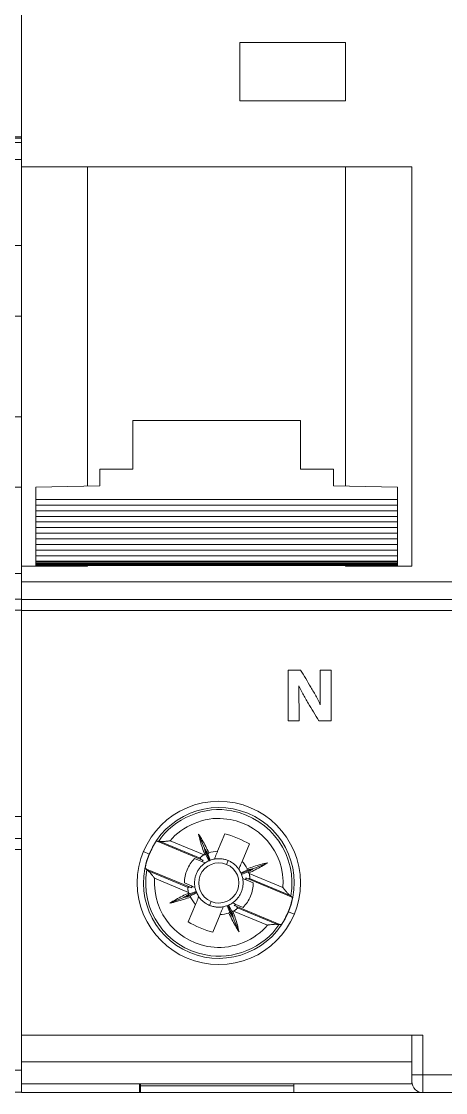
# Model space of a CAD drawing. Header units: millimetres. Extents: x 4134 to 7422, y 1400 to 3585.
# Drawn here: x 4458.17 to 4477.4, y 2776.75 to 2825.3 of the extents above; entities that cross this region are included whole.
import ezdxf

# ---------------------------------------------------------------- set-up
doc = ezdxf.new("R2010")
doc.units = ezdxf.units.MM
doc.layers.add('000-PI-Oprema', color=30, linetype='Continuous', lineweight=5)

# ---------------------------------------------------------------- blocks, each defined once
blk = doc.blocks.new('5TE8112')
at = {"layer": '000-PI-Oprema', "color": 0, "linetype": 'ByBlock', "lineweight": 0}
for p, q in [((1307.053, 139.821), (1307.053, 116.671)), ((1307.053, 116.671), (1302.653, 116.671)), ((1302.653, 116.621), (1307.053, 116.621)), ((1307.053, 116.671), (1307.053, 116.621)), ((1307.053, 116.621), (1307.053, 116.421)), ((1302.653, 116.421), (1307.053, 116.421)), ((1307.053, 116.421), (1307.053, 115.654)), ((1289.453, 115.654), (1307.053, 115.654)), ((1307.053, 115.654), (1307.053, 115.192)), ((1307.053, 115.194), (1307.053, 111.749)), ((1305.553, 111.749), (1307.053, 111.749)), ((1307.053, 111.749), (1307.053, 108.549)), ((1307.053, 108.549), (1305.553, 108.549)), ((1307.053, 108.549), (1307.053, 103.992)), ((1305.553, 103.992), (1307.053, 103.992)), ((1307.053, 103.992), (1307.053, 100.792)), ((1307.053, 100.792), (1305.553, 100.792)), ((1307.053, 100.792), (1307.053, 97.348)), ((1307.053, 97.349), (1307.053, 96.888)), ((1306.453, 96.888), (1307.053, 96.888)), ((1307.053, 96.888), (1307.053, 96.721)), ((1307.053, 95.721), (1307.053, 96.721)), ((1289.453, 95.721), (1307.053, 95.721)), ((1307.053, 95.721), (1307.053, 95.221)), ((1289.453, 95.221), (1307.053, 95.221)), ((1307.053, 95.221), (1307.053, 85.871)), ((1307.053, 85.871), (1289.453, 85.871)), ((1307.053, 84.871), (1307.053, 85.871)), ((1289.453, 84.871), (1307.053, 84.871)), ((1307.053, 84.871), (1307.053, 84.371)), ((1304.865, 84.371), (1307.053, 84.371)), ((1307.053, 84.371), (1307.053, 74.371)), ((1307.053, 74.371), (1289.453, 74.371)), ((1307.053, 73.371), (1307.053, 74.371)), ((1289.453, 73.371), (1307.053, 73.371))]:
    blk.add_line(p, q, dxfattribs=at)

msp = doc.modelspace()

# ---------------------------------------------------------------- linework, layer by layer
at = {"layer": '000-PI-Oprema', "color": 0, "linetype": 'ByBlock', "lineweight": 0, "ltscale": 0.25}
for points in [[(4458.165, 2818.706), (4458.165, 2843.413)], [(4472.867, 2824.344), (4468.067, 2824.344)], [(4468.067, 2824.344), (4468.067, 2821.706)], [(4472.867, 2821.706), (4472.867, 2824.344)], [(4468.067, 2821.706), (4472.867, 2821.706)], [(4458.165, 2800.61), (4458.165, 2818.706)], [(4461.165, 2818.706), (4458.165, 2818.706)], [(4475.868, 2818.707), (4461.165, 2818.707)], [(4461.165, 2804.246), (4461.165, 2818.706)], [(4472.867, 2818.706), (4472.867, 2804.246)], [(4475.868, 2818.706), (4475.868, 2800.61)], [(4463.216, 2807.207), (4463.216, 2805.006)], [(4470.817, 2807.207), (4463.216, 2807.207)], [(4470.817, 2805.006), (4470.817, 2807.207)], [(4461.716, 2805.006), (4463.216, 2805.006)], [(4461.716, 2804.258), (4461.716, 2805.006)], [(4470.817, 2805.006), (4472.317, 2805.006)], [(4472.317, 2804.258), (4472.317, 2805.006)], [(4461.716, 2804.258), (4458.815, 2804.19)], [(4458.815, 2803.632), (4458.815, 2804.19)], [(4475.217, 2804.19), (4472.317, 2804.258)], [(4475.217, 2803.632), (4475.217, 2804.19)], [(4475.217, 2803.632), (4458.815, 2803.632)], [(4458.815, 2803.378), (4458.815, 2803.632)], [(4458.815, 2803.378), (4475.217, 2803.378)], [(4458.815, 2803.378), (4458.815, 2803.124)], [(4475.217, 2803.378), (4475.217, 2803.632)], [(4475.217, 2803.378), (4475.217, 2803.124)], [(4458.815, 2803.124), (4475.217, 2803.124)], [(4458.815, 2802.87), (4458.815, 2803.124)], [(4458.815, 2802.87), (4475.217, 2802.87)], [(4458.815, 2802.87), (4458.815, 2802.615)], [(4475.217, 2802.87), (4475.217, 2803.124)], [(4475.217, 2802.87), (4475.217, 2802.615)], [(4458.815, 2802.615), (4475.217, 2802.615)], [(4458.815, 2802.36), (4458.815, 2802.615)], [(4458.815, 2802.36), (4475.217, 2802.36)], [(4458.815, 2802.36), (4458.815, 2802.106)], [(4475.217, 2802.36), (4475.217, 2802.615)], [(4475.217, 2802.36), (4475.217, 2802.106)], [(4458.815, 2802.106), (4475.217, 2802.106)], [(4458.815, 2801.852), (4458.815, 2802.106)], [(4458.815, 2801.852), (4475.217, 2801.852)], [(4458.815, 2801.852), (4458.815, 2801.597)], [(4475.217, 2801.852), (4475.217, 2802.106)], [(4475.217, 2801.852), (4475.217, 2801.597)], [(4458.815, 2801.597), (4475.217, 2801.597)], [(4458.815, 2801.343), (4458.815, 2801.597)], [(4458.815, 2801.343), (4475.217, 2801.343)], [(4458.815, 2801.343), (4458.815, 2801.088)], [(4475.217, 2801.343), (4475.217, 2801.597)], [(4475.217, 2801.343), (4475.217, 2801.088)], [(4458.815, 2801.088), (4475.217, 2801.088)], [(4458.815, 2800.834), (4458.815, 2801.088)], [(4475.217, 2800.834), (4458.815, 2800.834)], [(4458.815, 2800.805), (4458.815, 2800.834)], [(4458.815, 2800.805), (4475.217, 2800.805)], [(4458.815, 2800.805), (4458.815, 2800.747)], [(4475.217, 2800.834), (4475.217, 2801.088)], [(4475.217, 2800.805), (4475.217, 2800.834)], [(4475.217, 2800.805), (4475.217, 2800.747)], [(4458.165, 2799.907), (4458.165, 2800.61)], [(4458.165, 2800.61), (4461.165, 2800.61)], [(4458.815, 2800.747), (4475.217, 2800.747)], [(4458.815, 2800.747), (4458.815, 2800.727)], [(4458.815, 2800.727), (4475.217, 2800.727)], [(4458.815, 2800.727), (4458.815, 2800.708)], [(4458.815, 2800.708), (4475.217, 2800.708)], [(4458.815, 2800.708), (4458.815, 2800.689)], [(4458.815, 2800.689), (4475.217, 2800.689)], [(4458.815, 2800.689), (4458.815, 2800.67)], [(4458.815, 2800.67), (4475.217, 2800.67)], [(4458.815, 2800.67), (4458.815, 2800.65)], [(4458.815, 2800.65), (4475.217, 2800.65)], [(4461.165, 2800.61), (4461.165, 2800.651)], [(4472.867, 2800.651), (4472.867, 2800.61)], [(4472.867, 2800.61), (4475.868, 2800.61)], [(4475.217, 2800.747), (4475.217, 2800.727)], [(4475.217, 2800.727), (4475.217, 2800.708)], [(4475.217, 2800.708), (4475.217, 2800.689)], [(4475.217, 2800.689), (4475.217, 2800.67)], [(4475.217, 2800.67), (4475.217, 2800.65)], [(4458.165, 2799.907), (4493.57, 2799.907)], [(4458.165, 2799.107), (4458.165, 2799.907)], [(4458.165, 2798.607), (4458.165, 2799.107)], [(4493.57, 2799.107), (4458.165, 2799.107)], [(4493.57, 2798.607), (4458.165, 2798.607)], [(4458.165, 2779.354), (4458.165, 2798.607)], [(4470.255, 2795.906), (4470.827, 2795.906)], [(4470.255, 2793.606), (4470.255, 2795.906)], [(4471.719, 2794.33), (4471.712, 2795.906)], [(4471.712, 2795.906), (4472.209, 2795.906)], [(4472.209, 2795.906), (4472.209, 2793.606)], [(4470.745, 2795.187), (4470.754, 2793.606)], [(4470.754, 2793.606), (4470.255, 2793.606)], [(4470.255, 2793.606), (4470.754, 2793.606)], [(4472.209, 2793.606), (4471.648, 2793.606)], [(4471.648, 2793.606), (4472.209, 2793.606)], [(4464.348, 2788.134), (4466.307, 2787.322)], [(4466.271, 2787.385), (4464.462, 2788.136)], [(4464.911, 2788.165), (4466.448, 2787.528)], [(4466.199, 2788.473), (4466.463, 2787.836)], [(4467.391, 2788.484), (4467.062, 2787.691)], [(4463.959, 2787.564), (4463.698, 2787.673)], [(4466.463, 2787.836), (4466.696, 2787.272)], [(4468.5, 2788.024), (4468.171, 2787.232)], [(4463.959, 2787.564), (4463.97, 2787.56)], [(4466.343, 2787.225), (4466.016, 2787.36)], [(4466.662, 2787.257), (4466.532, 2787.544)], [(4466.62, 2787.58), (4466.73, 2787.285)], [(4467.538, 2787.272), (4467.466, 2787.097)], [(4468.697, 2786.909), (4469.334, 2787.173)], [(4463.831, 2786.886), (4465.789, 2786.075)], [(4465.719, 2786.055), (4463.91, 2786.805)], [(4468.118, 2786.71), (4468.405, 2786.84)], [(4468.133, 2786.676), (4468.697, 2786.909)], [(4468.441, 2786.751), (4468.147, 2786.641)], [(4468.489, 2786.681), (4470.026, 2786.044)], [(4464.206, 2786.466), (4465.744, 2785.829)], [(4465.557, 2786.253), (4465.884, 2786.117)], [(4468.676, 2786.258), (4468.349, 2786.393)], [(4468.443, 2786.436), (4470.402, 2785.623)], [(4470.323, 2785.705), (4468.514, 2786.455)], [(4465.536, 2785.601), (4466.1, 2785.834)], [(4465.792, 2785.758), (4466.086, 2785.869)], [(4466.115, 2785.801), (4465.828, 2785.67)], [(4464.899, 2785.338), (4465.536, 2785.601)], [(4466.062, 2785.278), (4465.733, 2784.486)], [(4466.695, 2785.239), (4466.767, 2785.413)], [(4467.613, 2784.93), (4467.502, 2785.225)], [(4467.537, 2785.238), (4467.77, 2784.674)], [(4467.571, 2785.253), (4467.701, 2784.967)], [(4467.89, 2785.284), (4468.216, 2785.149)], [(4467.17, 2784.819), (4466.842, 2784.026)], [(4467.785, 2784.983), (4469.322, 2784.345)], [(4467.926, 2785.189), (4469.884, 2784.376)], [(4469.771, 2784.374), (4467.962, 2785.125)], [(4470.274, 2784.945), (4470.263, 2784.95)], [(4470.274, 2784.945), (4470.535, 2784.837)], [(4467.77, 2784.674), (4468.034, 2784.037)], [(4458.165, 2779.354), (4476.368, 2779.354)], [(4475.868, 2779.354), (4458.165, 2779.354)], [(4458.165, 2779.354), (4458.165, 2778.154)], [(4475.868, 2779.354), (4475.868, 2778.154)], [(4476.368, 2779.354), (4476.368, 2777.554)], [(4458.165, 2778.154), (4475.868, 2778.154)], [(4458.165, 2777.154), (4458.165, 2778.154)], [(4475.868, 2778.154), (4475.868, 2777.154)], [(4475.868, 2777.554), (4476.368, 2777.554)], [(4476.368, 2777.554), (4493.57, 2777.554)], [(4476.368, 2777.554), (4476.368, 2776.754)], [(4475.868, 2777.154), (4458.165, 2777.154)], [(4458.165, 2776.754), (4458.165, 2777.154)], [(4463.516, 2777.154), (4463.516, 2776.754)], [(4463.516, 2777.054), (4463.566, 2777.054)], [(4463.566, 2777.154), (4463.566, 2777.054)], [(4463.566, 2776.754), (4463.566, 2777.054)], [(4463.566, 2777.054), (4470.517, 2777.054)], [(4470.517, 2776.754), (4470.517, 2777.154)], [(4463.516, 2776.754), (4458.165, 2776.754)], [(4463.566, 2776.754), (4463.516, 2776.754)], [(4470.517, 2776.754), (4463.566, 2776.754)], [(4476.368, 2776.754), (4470.517, 2776.754)], [(4493.57, 2776.754), (4476.368, 2776.754)]]:
    msp.add_lwpolyline(points, dxfattribs=at)
for points, knots in [([(4470.827, 2795.906), (4470.981, 2795.647), (4471.135, 2795.387), (4471.289, 2795.126), (4471.375, 2794.98), (4471.461, 2794.834), (4471.541, 2794.684), (4471.603, 2794.568), (4471.661, 2794.448), (4471.719, 2794.33)], [0, 0, 0, 0, 1, 1, 1, 2, 2, 2, 3, 3, 3, 3]), ([(4471.648, 2793.606), (4471.49, 2793.87), (4471.332, 2794.136), (4471.174, 2794.401), (4471.09, 2794.543), (4471.007, 2794.685), (4470.928, 2794.83), (4470.865, 2794.948), (4470.805, 2795.068), (4470.745, 2795.187)], [0, 0, 0, 0, 1, 1, 1, 2, 2, 2, 3, 3, 3, 3]), ([(4470.745, 2795.187), (4470.805, 2795.068), (4470.865, 2794.948), (4470.928, 2794.83), (4471.007, 2794.685), (4471.09, 2794.543), (4471.174, 2794.401), (4471.332, 2794.136), (4471.49, 2793.87), (4471.648, 2793.606)], [0, 0, 0, 0, 1, 1, 1, 2, 2, 2, 3, 3, 3, 3]), ([(4470.274, 2784.945), (4470.997, 2786.689), (4470.17, 2788.69), (4468.426, 2789.413), (4466.682, 2790.136), (4464.682, 2789.308), (4463.959, 2787.564)], [0, 0, 0, 0, 1, 1, 1, 2, 2, 2, 2]), ([(4470.817, 2786.255), (4470.817, 2788.299), (4469.16, 2789.955), (4467.117, 2789.955), (4465.073, 2789.955), (4463.416, 2788.299), (4463.416, 2786.255), (4463.416, 2784.212), (4465.073, 2782.555), (4467.117, 2782.555), (4469.16, 2782.555), (4470.817, 2784.212), (4470.817, 2786.255), (4470.817, 2786.255), (4470.817, 2786.255), (4470.817, 2786.255)], [0, 0, 0, 0, 1, 1, 1, 2, 2, 2, 3, 3, 3, 4, 4, 4, 5, 5, 5, 5]), ([(4464.393, 2788.147), (4465.044, 2789.176), (4466.519, 2789.787), (4467.707, 2789.518), (4469.509, 2789.192), (4470.706, 2787.467), (4470.38, 2785.665)], [0, 0, 0, 0, 1, 1, 1, 2, 2, 2, 2]), ([(4464.911, 2788.165), (4465.419, 2788.822), (4466.504, 2789.271), (4467.327, 2789.165), (4468.935, 2789.049), (4470.143, 2787.651), (4470.026, 2786.044)], [0, 0, 0, 0, 1, 1, 1, 2, 2, 2, 2]), ([(4464.348, 2788.134), (4464.342, 2788.136), (4464.336, 2788.139), (4464.329, 2788.142), (4464.323, 2788.145), (4464.316, 2788.147), (4464.31, 2788.149), (4464.303, 2788.152), (4464.297, 2788.155), (4464.29, 2788.158)], [0, 0, 0, 0, 1, 1, 1, 2, 2, 2, 3, 3, 3, 3]), ([(4464.393, 2788.147), (4464.385, 2788.145), (4464.378, 2788.143), (4464.371, 2788.14), (4464.363, 2788.138), (4464.356, 2788.136), (4464.348, 2788.134)], [0, 0, 0, 0, 1, 1, 1, 2, 2, 2, 2]), ([(4464.393, 2788.147), (4464.397, 2788.148), (4464.405, 2788.148), (4464.417, 2788.146), (4464.422, 2788.145), (4464.429, 2788.144), (4464.437, 2788.142), (4464.444, 2788.14), (4464.453, 2788.138), (4464.462, 2788.136)], [0, 0, 0, 0, 1, 1, 1, 2, 2, 2, 3, 3, 3, 3]), ([(4464.462, 2788.136), (4464.472, 2788.133), (4464.484, 2788.131), (4464.499, 2788.13), (4464.513, 2788.129), (4464.528, 2788.129), (4464.545, 2788.129), (4464.562, 2788.13), (4464.579, 2788.131), (4464.598, 2788.132), (4464.617, 2788.134), (4464.636, 2788.135), (4464.656, 2788.137), (4464.676, 2788.139), (4464.697, 2788.141), (4464.718, 2788.143), (4464.739, 2788.146), (4464.761, 2788.148), (4464.782, 2788.151), (4464.804, 2788.153), (4464.826, 2788.156), (4464.847, 2788.158), (4464.868, 2788.16), (4464.89, 2788.163), (4464.911, 2788.165)], [0, 0, 0, 0, 1, 1, 1, 2, 2, 2, 3, 3, 3, 4, 4, 4, 5, 5, 5, 6, 6, 6, 7, 7, 7, 8, 8, 8, 8]), ([(4466.476, 2787.542), (4466.438, 2787.642), (4466.403, 2787.744), (4466.37, 2787.846), (4466.337, 2787.949), (4466.306, 2788.053), (4466.277, 2788.157), (4466.249, 2788.262), (4466.223, 2788.367), (4466.199, 2788.473)], [0, 0, 0, 0, 1, 1, 1, 2, 2, 2, 3, 3, 3, 3]), ([(4466.199, 2788.473), (4466.257, 2788.381), (4466.313, 2788.288), (4466.367, 2788.194), (4466.42, 2788.1), (4466.472, 2788.005), (4466.521, 2787.909), (4466.569, 2787.813), (4466.616, 2787.716), (4466.66, 2787.618)], [0, 0, 0, 0, 1, 1, 1, 2, 2, 2, 3, 3, 3, 3]), ([(4466.463, 2787.836), (4466.472, 2787.786), (4466.483, 2787.737), (4466.495, 2787.689), (4466.506, 2787.64), (4466.518, 2787.592), (4466.532, 2787.544)], [0, 0, 0, 0, 1, 1, 1, 2, 2, 2, 2]), ([(4466.463, 2787.836), (4466.49, 2787.794), (4466.517, 2787.752), (4466.543, 2787.709), (4466.569, 2787.666), (4466.595, 2787.624), (4466.62, 2787.58)], [0, 0, 0, 0, 1, 1, 1, 2, 2, 2, 2]), ([(4467.062, 2787.691), (4467.046, 2787.651), (4467.029, 2787.611), (4467.012, 2787.571), (4466.996, 2787.531), (4466.98, 2787.492), (4466.964, 2787.453), (4466.947, 2787.414), (4466.931, 2787.375), (4466.915, 2787.336)], [0, 0, 0, 0, 1, 1, 1, 2, 2, 2, 3, 3, 3, 3]), ([(4463.959, 2787.564), (4463.235, 2785.821), (4464.063, 2783.82), (4465.807, 2783.098), (4467.551, 2782.374), (4469.551, 2783.202), (4470.274, 2784.945)], [0, 0, 0, 0, 1, 1, 1, 2, 2, 2, 2]), ([(4466.016, 2787.36), (4465.874, 2787.219), (4465.756, 2787.043), (4465.677, 2786.852), (4465.598, 2786.661), (4465.557, 2786.454), (4465.557, 2786.253)], [0, 0, 0, 0, 1, 1, 1, 2, 2, 2, 2]), ([(4466.494, 2787.163), (4466.451, 2787.132), (4466.41, 2787.099), (4466.371, 2787.063), (4466.332, 2787.028), (4466.296, 2786.99), (4466.263, 2786.948), (4466.255, 2786.938), (4466.246, 2786.928), (4466.238, 2786.917), (4466.23, 2786.906), (4466.222, 2786.895), (4466.215, 2786.885), (4466.199, 2786.863), (4466.185, 2786.841), (4466.172, 2786.818), (4466.144, 2786.773), (4466.121, 2786.726), (4466.101, 2786.678), (4466.091, 2786.653), (4466.081, 2786.628), (4466.073, 2786.603), (4466.064, 2786.578), (4466.057, 2786.552), (4466.051, 2786.527), (4466.037, 2786.475), (4466.029, 2786.423), (4466.023, 2786.371), (4466.018, 2786.319), (4466.015, 2786.266), (4466.018, 2786.213), (4466.019, 2786.16), (4466.025, 2786.106), (4466.035, 2786.054)], [0, 0, 0, 0, 1, 1, 1, 2, 2, 2, 3, 3, 3, 4, 4, 4, 5, 5, 5, 6, 6, 6, 7, 7, 7, 8, 8, 8, 9, 9, 9, 10, 10, 10, 11, 11, 11, 11]), ([(4466.767, 2785.413), (4466.302, 2785.606), (4466.081, 2786.139), (4466.274, 2786.605), (4466.467, 2787.07), (4467, 2787.29), (4467.466, 2787.097)], [0, 0, 0, 0, 1, 1, 1, 2, 2, 2, 2]), ([(4466.448, 2787.528), (4466.424, 2787.515), (4466.401, 2787.502), (4466.379, 2787.487), (4466.368, 2787.48), (4466.358, 2787.473), (4466.348, 2787.466), (4466.338, 2787.458), (4466.328, 2787.451), (4466.32, 2787.444), (4466.316, 2787.44), (4466.312, 2787.437), (4466.308, 2787.434), (4466.304, 2787.43), (4466.3, 2787.427), (4466.297, 2787.424), (4466.294, 2787.42), (4466.291, 2787.418), (4466.288, 2787.415), (4466.286, 2787.412), (4466.283, 2787.409), (4466.281, 2787.407), (4466.277, 2787.401), (4466.273, 2787.397), (4466.272, 2787.394), (4466.27, 2787.39), (4466.27, 2787.387), (4466.271, 2787.385)], [0, 0, 0, 0, 1, 1, 1, 2, 2, 2, 3, 3, 3, 4, 4, 4, 5, 5, 5, 6, 6, 6, 7, 7, 7, 8, 8, 8, 9, 9, 9, 9]), ([(4466.271, 2787.385), (4466.277, 2787.375), (4466.283, 2787.364), (4466.289, 2787.354), (4466.295, 2787.343), (4466.301, 2787.332), (4466.307, 2787.322)], [0, 0, 0, 0, 1, 1, 1, 2, 2, 2, 2]), ([(4466.414, 2787.277), (4466.396, 2787.285), (4466.378, 2787.292), (4466.36, 2787.299), (4466.343, 2787.307), (4466.325, 2787.314), (4466.307, 2787.322)], [0, 0, 0, 0, 1, 1, 1, 2, 2, 2, 2]), ([(4466.494, 2787.163), (4466.47, 2787.173), (4466.444, 2787.183), (4466.419, 2787.194), (4466.394, 2787.204), (4466.369, 2787.215), (4466.343, 2787.225)], [0, 0, 0, 0, 1, 1, 1, 2, 2, 2, 2]), ([(4466.532, 2787.544), (4466.527, 2787.542), (4466.523, 2787.542), (4466.519, 2787.541), (4466.515, 2787.54), (4466.512, 2787.54), (4466.508, 2787.54), (4466.505, 2787.539), (4466.502, 2787.539), (4466.499, 2787.539), (4466.496, 2787.539), (4466.494, 2787.539), (4466.491, 2787.539), (4466.488, 2787.54), (4466.486, 2787.54), (4466.483, 2787.54), (4466.481, 2787.541), (4466.478, 2787.541), (4466.476, 2787.542)], [0, 0, 0, 0, 1, 1, 1, 2, 2, 2, 3, 3, 3, 4, 4, 4, 5, 5, 5, 6, 6, 6, 6]), ([(4466.66, 2787.618), (4466.659, 2787.616), (4466.658, 2787.614), (4466.656, 2787.612), (4466.655, 2787.61), (4466.653, 2787.608), (4466.652, 2787.606), (4466.65, 2787.604), (4466.648, 2787.602), (4466.646, 2787.6), (4466.644, 2787.597), (4466.642, 2787.595), (4466.639, 2787.593), (4466.637, 2787.591), (4466.634, 2787.589), (4466.631, 2787.587), (4466.627, 2787.585), (4466.624, 2787.582), (4466.62, 2787.58)], [0, 0, 0, 0, 1, 1, 1, 2, 2, 2, 3, 3, 3, 4, 4, 4, 5, 5, 5, 6, 6, 6, 6]), ([(4467.538, 2787.272), (4467.489, 2787.292), (4467.438, 2787.308), (4467.387, 2787.321), (4467.336, 2787.334), (4467.285, 2787.343), (4467.232, 2787.349), (4467.206, 2787.352), (4467.179, 2787.354), (4467.153, 2787.354), (4467.126, 2787.355), (4467.1, 2787.355), (4467.073, 2787.354), (4467.02, 2787.352), (4466.968, 2787.347), (4466.915, 2787.336)], [0, 0, 0, 0, 1, 1, 1, 2, 2, 2, 3, 3, 3, 4, 4, 4, 5, 5, 5, 5]), ([(4468.024, 2786.877), (4467.994, 2786.921), (4467.961, 2786.962), (4467.925, 2787.001), (4467.89, 2787.039), (4467.851, 2787.075), (4467.81, 2787.108), (4467.789, 2787.126), (4467.768, 2787.141), (4467.746, 2787.157), (4467.725, 2787.172), (4467.702, 2787.186), (4467.679, 2787.2), (4467.634, 2787.227), (4467.587, 2787.251), (4467.538, 2787.272)], [0, 0, 0, 0, 1, 1, 1, 2, 2, 2, 3, 3, 3, 4, 4, 4, 5, 5, 5, 5]), ([(4468.024, 2786.877), (4468.04, 2786.915), (4468.056, 2786.954), (4468.072, 2786.993), (4468.088, 2787.032), (4468.105, 2787.071), (4468.121, 2787.111), (4468.138, 2787.151), (4468.154, 2787.191), (4468.171, 2787.232)], [0, 0, 0, 0, 1, 1, 1, 2, 2, 2, 3, 3, 3, 3]), ([(4468.403, 2786.895), (4468.504, 2786.933), (4468.605, 2786.968), (4468.708, 2787.002), (4468.81, 2787.035), (4468.914, 2787.066), (4469.018, 2787.095), (4469.123, 2787.123), (4469.228, 2787.149), (4469.334, 2787.173)], [0, 0, 0, 0, 1, 1, 1, 2, 2, 2, 3, 3, 3, 3]), ([(4469.334, 2787.173), (4469.242, 2787.114), (4469.149, 2787.059), (4469.055, 2787.005), (4468.961, 2786.951), (4468.866, 2786.9), (4468.77, 2786.851), (4468.674, 2786.802), (4468.577, 2786.756), (4468.48, 2786.711)], [0, 0, 0, 0, 1, 1, 1, 2, 2, 2, 3, 3, 3, 3]), ([(4469.84, 2784.363), (4469.189, 2783.334), (4467.714, 2782.723), (4466.526, 2782.992), (4464.724, 2783.318), (4463.527, 2785.043), (4463.853, 2786.846)], [0, 0, 0, 0, 1, 1, 1, 2, 2, 2, 2]), ([(4463.773, 2786.911), (4463.78, 2786.908), (4463.786, 2786.905), (4463.793, 2786.902), (4463.799, 2786.9), (4463.805, 2786.897), (4463.812, 2786.895), (4463.818, 2786.892), (4463.825, 2786.889), (4463.831, 2786.886)], [0, 0, 0, 0, 1, 1, 1, 2, 2, 2, 3, 3, 3, 3]), ([(4463.831, 2786.886), (4463.835, 2786.88), (4463.838, 2786.873), (4463.842, 2786.866), (4463.846, 2786.86), (4463.85, 2786.853), (4463.853, 2786.846)], [0, 0, 0, 0, 1, 1, 1, 2, 2, 2, 2]), ([(4463.91, 2786.805), (4463.893, 2786.814), (4463.881, 2786.822), (4463.871, 2786.829), (4463.866, 2786.833), (4463.862, 2786.835), (4463.86, 2786.838), (4463.856, 2786.841), (4463.854, 2786.844), (4463.853, 2786.846)], [0, 0, 0, 0, 1, 1, 1, 2, 2, 2, 3, 3, 3, 3]), ([(4464.206, 2786.466), (4464.203, 2786.47), (4464.2, 2786.474), (4464.196, 2786.479), (4464.193, 2786.483), (4464.19, 2786.487), (4464.187, 2786.491), (4464.18, 2786.499), (4464.174, 2786.507), (4464.167, 2786.516), (4464.154, 2786.532), (4464.141, 2786.548), (4464.128, 2786.564), (4464.103, 2786.596), (4464.078, 2786.628), (4464.052, 2786.659), (4464.046, 2786.667), (4464.039, 2786.675), (4464.033, 2786.682), (4464.027, 2786.689), (4464.021, 2786.697), (4464.015, 2786.705), (4464.002, 2786.718), (4463.99, 2786.732), (4463.978, 2786.745), (4463.966, 2786.758), (4463.954, 2786.77), (4463.943, 2786.78), (4463.937, 2786.785), (4463.932, 2786.79), (4463.926, 2786.794), (4463.92, 2786.798), (4463.915, 2786.802), (4463.91, 2786.805)], [0, 0, 0, 0, 1, 1, 1, 2, 2, 2, 3, 3, 3, 4, 4, 4, 5, 5, 5, 6, 6, 6, 7, 7, 7, 8, 8, 8, 9, 9, 9, 10, 10, 10, 11, 11, 11, 11]), ([(4467.466, 2787.097), (4467.931, 2786.904), (4468.152, 2786.371), (4467.959, 2785.906), (4467.766, 2785.44), (4467.232, 2785.22), (4466.767, 2785.413)], [0, 0, 0, 0, 1, 1, 1, 2, 2, 2, 2]), ([(4468.405, 2786.84), (4468.404, 2786.844), (4468.403, 2786.849), (4468.402, 2786.853), (4468.402, 2786.856), (4468.401, 2786.86), (4468.401, 2786.863), (4468.4, 2786.866), (4468.4, 2786.869), (4468.4, 2786.872), (4468.4, 2786.875), (4468.4, 2786.878), (4468.401, 2786.88), (4468.401, 2786.883), (4468.401, 2786.886), (4468.402, 2786.888), (4468.402, 2786.891), (4468.403, 2786.893), (4468.403, 2786.895)], [0, 0, 0, 0, 1, 1, 1, 2, 2, 2, 3, 3, 3, 4, 4, 4, 5, 5, 5, 6, 6, 6, 6]), ([(4468.697, 2786.909), (4468.648, 2786.899), (4468.599, 2786.888), (4468.55, 2786.877), (4468.501, 2786.865), (4468.453, 2786.853), (4468.405, 2786.84)], [0, 0, 0, 0, 1, 1, 1, 2, 2, 2, 2]), ([(4468.697, 2786.909), (4468.655, 2786.882), (4468.613, 2786.855), (4468.57, 2786.828), (4468.528, 2786.802), (4468.485, 2786.776), (4468.441, 2786.751)], [0, 0, 0, 0, 1, 1, 1, 2, 2, 2, 2]), ([(4468.48, 2786.711), (4468.477, 2786.712), (4468.475, 2786.713), (4468.473, 2786.715), (4468.471, 2786.716), (4468.469, 2786.718), (4468.467, 2786.72), (4468.465, 2786.722), (4468.463, 2786.723), (4468.461, 2786.725), (4468.459, 2786.727), (4468.457, 2786.73), (4468.455, 2786.732), (4468.453, 2786.735), (4468.45, 2786.738), (4468.448, 2786.741), (4468.446, 2786.744), (4468.444, 2786.747), (4468.441, 2786.751)], [0, 0, 0, 0, 1, 1, 1, 2, 2, 2, 3, 3, 3, 4, 4, 4, 5, 5, 5, 6, 6, 6, 6]), ([(4468.514, 2786.455), (4468.516, 2786.456), (4468.517, 2786.458), (4468.519, 2786.462), (4468.519, 2786.463), (4468.52, 2786.465), (4468.52, 2786.468), (4468.521, 2786.471), (4468.521, 2786.474), (4468.521, 2786.477), (4468.522, 2786.481), (4468.522, 2786.484), (4468.522, 2786.488), (4468.522, 2786.492), (4468.522, 2786.496), (4468.522, 2786.501), (4468.522, 2786.51), (4468.522, 2786.521), (4468.521, 2786.531), (4468.52, 2786.536), (4468.519, 2786.543), (4468.519, 2786.548), (4468.518, 2786.554), (4468.517, 2786.56), (4468.516, 2786.566), (4468.515, 2786.572), (4468.515, 2786.578), (4468.513, 2786.585), (4468.512, 2786.591), (4468.511, 2786.597), (4468.51, 2786.604), (4468.504, 2786.629), (4468.497, 2786.656), (4468.489, 2786.681)], [0, 0, 0, 0, 1, 1, 1, 2, 2, 2, 3, 3, 3, 4, 4, 4, 5, 5, 5, 6, 6, 6, 7, 7, 7, 8, 8, 8, 9, 9, 9, 10, 10, 10, 11, 11, 11, 11]), ([(4469.322, 2784.345), (4468.814, 2783.688), (4467.729, 2783.239), (4466.905, 2783.345), (4465.298, 2783.462), (4464.09, 2784.859), (4464.206, 2786.466)], [0, 0, 0, 0, 1, 1, 1, 2, 2, 2, 2]), ([(4467.738, 2785.348), (4467.782, 2785.377), (4467.823, 2785.411), (4467.862, 2785.446), (4467.901, 2785.482), (4467.936, 2785.521), (4467.97, 2785.561), (4467.978, 2785.572), (4467.987, 2785.583), (4467.995, 2785.593), (4468.003, 2785.603), (4468.011, 2785.614), (4468.018, 2785.626), (4468.033, 2785.647), (4468.048, 2785.67), (4468.061, 2785.692), (4468.088, 2785.737), (4468.112, 2785.784), (4468.132, 2785.833), (4468.142, 2785.857), (4468.151, 2785.882), (4468.16, 2785.907), (4468.168, 2785.932), (4468.176, 2785.958), (4468.182, 2785.984), (4468.195, 2786.035), (4468.204, 2786.086), (4468.21, 2786.139), (4468.215, 2786.191), (4468.218, 2786.244), (4468.215, 2786.297), (4468.213, 2786.351), (4468.208, 2786.403), (4468.198, 2786.456)], [0, 0, 0, 0, 1, 1, 1, 2, 2, 2, 3, 3, 3, 4, 4, 4, 5, 5, 5, 6, 6, 6, 7, 7, 7, 8, 8, 8, 9, 9, 9, 10, 10, 10, 11, 11, 11, 11]), ([(4468.349, 2786.393), (4468.324, 2786.404), (4468.299, 2786.414), (4468.273, 2786.425), (4468.248, 2786.435), (4468.223, 2786.445), (4468.198, 2786.456)], [0, 0, 0, 0, 1, 1, 1, 2, 2, 2, 2]), ([(4468.216, 2785.149), (4468.359, 2785.292), (4468.477, 2785.467), (4468.556, 2785.658), (4468.635, 2785.849), (4468.676, 2786.056), (4468.676, 2786.258)], [0, 0, 0, 0, 1, 1, 1, 2, 2, 2, 2]), ([(4468.443, 2786.436), (4468.426, 2786.443), (4468.408, 2786.45), (4468.39, 2786.458), (4468.372, 2786.465), (4468.354, 2786.472), (4468.337, 2786.48)], [0, 0, 0, 0, 1, 1, 1, 2, 2, 2, 2]), ([(4468.443, 2786.436), (4468.455, 2786.439), (4468.467, 2786.442), (4468.479, 2786.445), (4468.49, 2786.449), (4468.502, 2786.452), (4468.514, 2786.455)], [0, 0, 0, 0, 1, 1, 1, 2, 2, 2, 2]), ([(4464.899, 2785.338), (4464.991, 2785.395), (4465.083, 2785.451), (4465.178, 2785.505), (4465.271, 2785.559), (4465.366, 2785.61), (4465.463, 2785.659), (4465.559, 2785.708), (4465.655, 2785.755), (4465.753, 2785.799)], [0, 0, 0, 0, 1, 1, 1, 2, 2, 2, 3, 3, 3, 3]), ([(4465.536, 2785.601), (4465.578, 2785.629), (4465.62, 2785.656), (4465.662, 2785.682), (4465.705, 2785.708), (4465.748, 2785.734), (4465.792, 2785.758)], [0, 0, 0, 0, 1, 1, 1, 2, 2, 2, 2]), ([(4465.719, 2786.055), (4465.717, 2786.054), (4465.715, 2786.052), (4465.714, 2786.049), (4465.714, 2786.047), (4465.713, 2786.044), (4465.712, 2786.042), (4465.712, 2786.039), (4465.712, 2786.036), (4465.711, 2786.033), (4465.711, 2786.029), (4465.711, 2786.026), (4465.711, 2786.022), (4465.71, 2786.018), (4465.71, 2786.013), (4465.71, 2786.009), (4465.711, 2786), (4465.711, 2785.99), (4465.712, 2785.979), (4465.713, 2785.973), (4465.713, 2785.968), (4465.714, 2785.962), (4465.715, 2785.956), (4465.716, 2785.95), (4465.716, 2785.944), (4465.717, 2785.938), (4465.718, 2785.932), (4465.72, 2785.925), (4465.721, 2785.919), (4465.722, 2785.913), (4465.723, 2785.907), (4465.729, 2785.88), (4465.736, 2785.855), (4465.744, 2785.829)], [0, 0, 0, 0, 1, 1, 1, 2, 2, 2, 3, 3, 3, 4, 4, 4, 5, 5, 5, 6, 6, 6, 7, 7, 7, 8, 8, 8, 9, 9, 9, 10, 10, 10, 11, 11, 11, 11]), ([(4465.789, 2786.075), (4465.778, 2786.071), (4465.766, 2786.068), (4465.754, 2786.064), (4465.743, 2786.062), (4465.731, 2786.058), (4465.719, 2786.055)], [0, 0, 0, 0, 1, 1, 1, 2, 2, 2, 2]), ([(4465.753, 2785.799), (4465.755, 2785.798), (4465.757, 2785.796), (4465.759, 2785.795), (4465.762, 2785.794), (4465.764, 2785.792), (4465.766, 2785.79), (4465.768, 2785.789), (4465.77, 2785.787), (4465.772, 2785.785), (4465.774, 2785.783), (4465.776, 2785.781), (4465.778, 2785.778), (4465.78, 2785.775), (4465.783, 2785.772), (4465.785, 2785.77), (4465.787, 2785.766), (4465.789, 2785.763), (4465.792, 2785.758)], [0, 0, 0, 0, 1, 1, 1, 2, 2, 2, 3, 3, 3, 4, 4, 4, 5, 5, 5, 6, 6, 6, 6]), ([(4465.789, 2786.075), (4465.807, 2786.067), (4465.825, 2786.06), (4465.843, 2786.052), (4465.861, 2786.045), (4465.878, 2786.038), (4465.896, 2786.03)], [0, 0, 0, 0, 1, 1, 1, 2, 2, 2, 2]), ([(4465.884, 2786.117), (4465.909, 2786.106), (4465.934, 2786.095), (4465.96, 2786.085), (4465.984, 2786.075), (4466.01, 2786.064), (4466.035, 2786.054)], [0, 0, 0, 0, 1, 1, 1, 2, 2, 2, 2]), ([(4470.026, 2786.044), (4470.04, 2786.027), (4470.053, 2786.011), (4470.067, 2785.993), (4470.08, 2785.977), (4470.093, 2785.96), (4470.107, 2785.943), (4470.12, 2785.926), (4470.133, 2785.909), (4470.147, 2785.893), (4470.16, 2785.876), (4470.173, 2785.86), (4470.186, 2785.845), (4470.198, 2785.829), (4470.211, 2785.814), (4470.223, 2785.8), (4470.236, 2785.785), (4470.248, 2785.772), (4470.259, 2785.76), (4470.271, 2785.748), (4470.282, 2785.737), (4470.293, 2785.727), (4470.304, 2785.719), (4470.314, 2785.711), (4470.323, 2785.705)], [0, 0, 0, 0, 1, 1, 1, 2, 2, 2, 3, 3, 3, 4, 4, 4, 5, 5, 5, 6, 6, 6, 7, 7, 7, 8, 8, 8, 8]), ([(4470.323, 2785.705), (4470.339, 2785.696), (4470.352, 2785.688), (4470.362, 2785.681), (4470.367, 2785.677), (4470.37, 2785.674), (4470.373, 2785.672), (4470.376, 2785.669), (4470.378, 2785.666), (4470.38, 2785.665)], [0, 0, 0, 0, 1, 1, 1, 2, 2, 2, 3, 3, 3, 3]), ([(4465.829, 2785.614), (4465.729, 2785.577), (4465.628, 2785.541), (4465.525, 2785.508), (4465.423, 2785.475), (4465.319, 2785.444), (4465.214, 2785.416), (4465.11, 2785.387), (4465.005, 2785.361), (4464.899, 2785.338)], [0, 0, 0, 0, 1, 1, 1, 2, 2, 2, 3, 3, 3, 3]), ([(4465.536, 2785.601), (4465.585, 2785.611), (4465.634, 2785.621), (4465.683, 2785.633), (4465.731, 2785.645), (4465.78, 2785.657), (4465.828, 2785.67)], [0, 0, 0, 0, 1, 1, 1, 2, 2, 2, 2]), ([(4465.828, 2785.67), (4465.829, 2785.665), (4465.83, 2785.661), (4465.831, 2785.658), (4465.831, 2785.654), (4465.832, 2785.65), (4465.832, 2785.647), (4465.833, 2785.644), (4465.833, 2785.641), (4465.833, 2785.638), (4465.833, 2785.635), (4465.833, 2785.632), (4465.832, 2785.63), (4465.832, 2785.627), (4465.831, 2785.624), (4465.831, 2785.622), (4465.831, 2785.619), (4465.83, 2785.617), (4465.829, 2785.614)], [0, 0, 0, 0, 1, 1, 1, 2, 2, 2, 3, 3, 3, 4, 4, 4, 5, 5, 5, 6, 6, 6, 6]), ([(4466.209, 2785.633), (4466.193, 2785.595), (4466.177, 2785.556), (4466.161, 2785.517), (4466.145, 2785.478), (4466.128, 2785.439), (4466.112, 2785.399), (4466.095, 2785.359), (4466.079, 2785.319), (4466.062, 2785.278)], [0, 0, 0, 0, 1, 1, 1, 2, 2, 2, 3, 3, 3, 3]), ([(4466.209, 2785.633), (4466.239, 2785.589), (4466.272, 2785.548), (4466.308, 2785.51), (4466.343, 2785.471), (4466.382, 2785.435), (4466.423, 2785.402), (4466.443, 2785.385), (4466.465, 2785.369), (4466.487, 2785.353), (4466.508, 2785.338), (4466.53, 2785.324), (4466.553, 2785.311), (4466.598, 2785.283), (4466.646, 2785.259), (4466.695, 2785.239)], [0, 0, 0, 0, 1, 1, 1, 2, 2, 2, 3, 3, 3, 4, 4, 4, 5, 5, 5, 5]), ([(4466.695, 2785.239), (4466.744, 2785.218), (4466.794, 2785.202), (4466.845, 2785.189), (4466.896, 2785.176), (4466.948, 2785.167), (4467.001, 2785.162), (4467.027, 2785.158), (4467.054, 2785.157), (4467.08, 2785.156), (4467.107, 2785.155), (4467.133, 2785.155), (4467.16, 2785.156), (4467.212, 2785.158), (4467.265, 2785.164), (4467.318, 2785.174)], [0, 0, 0, 0, 1, 1, 1, 2, 2, 2, 3, 3, 3, 4, 4, 4, 5, 5, 5, 5]), ([(4467.738, 2785.348), (4467.763, 2785.338), (4467.788, 2785.326), (4467.814, 2785.316), (4467.839, 2785.306), (4467.864, 2785.295), (4467.89, 2785.284)], [0, 0, 0, 0, 1, 1, 1, 2, 2, 2, 2]), ([(4467.819, 2785.233), (4467.837, 2785.225), (4467.855, 2785.218), (4467.872, 2785.211), (4467.89, 2785.203), (4467.908, 2785.196), (4467.926, 2785.189)], [0, 0, 0, 0, 1, 1, 1, 2, 2, 2, 2]), ([(4470.402, 2785.623), (4470.398, 2785.63), (4470.394, 2785.637), (4470.391, 2785.644), (4470.387, 2785.651), (4470.383, 2785.658), (4470.38, 2785.665)], [0, 0, 0, 0, 1, 1, 1, 2, 2, 2, 2]), ([(4470.46, 2785.599), (4470.453, 2785.602), (4470.447, 2785.605), (4470.44, 2785.608), (4470.434, 2785.61), (4470.427, 2785.613), (4470.421, 2785.616), (4470.414, 2785.618), (4470.408, 2785.621), (4470.402, 2785.623)], [0, 0, 0, 0, 1, 1, 1, 2, 2, 2, 3, 3, 3, 3]), ([(4467.17, 2784.819), (4467.187, 2784.859), (4467.204, 2784.899), (4467.221, 2784.939), (4467.237, 2784.979), (4467.253, 2785.018), (4467.269, 2785.057), (4467.285, 2785.096), (4467.302, 2785.135), (4467.318, 2785.174)], [0, 0, 0, 0, 1, 1, 1, 2, 2, 2, 3, 3, 3, 3]), ([(4467.572, 2784.892), (4467.573, 2784.894), (4467.575, 2784.896), (4467.576, 2784.898), (4467.578, 2784.9), (4467.58, 2784.902), (4467.581, 2784.904), (4467.583, 2784.906), (4467.585, 2784.908), (4467.587, 2784.91), (4467.589, 2784.912), (4467.591, 2784.914), (4467.594, 2784.917), (4467.596, 2784.919), (4467.599, 2784.921), (4467.602, 2784.923), (4467.605, 2784.925), (4467.609, 2784.928), (4467.613, 2784.93)], [0, 0, 0, 0, 1, 1, 1, 2, 2, 2, 3, 3, 3, 4, 4, 4, 5, 5, 5, 6, 6, 6, 6]), ([(4468.034, 2784.037), (4467.976, 2784.129), (4467.92, 2784.222), (4467.866, 2784.316), (4467.813, 2784.41), (4467.761, 2784.505), (4467.713, 2784.601), (4467.663, 2784.697), (4467.617, 2784.794), (4467.572, 2784.892)], [0, 0, 0, 0, 1, 1, 1, 2, 2, 2, 3, 3, 3, 3]), ([(4467.77, 2784.674), (4467.743, 2784.716), (4467.716, 2784.759), (4467.69, 2784.801), (4467.663, 2784.843), (4467.638, 2784.887), (4467.613, 2784.93)], [0, 0, 0, 0, 1, 1, 1, 2, 2, 2, 2]), ([(4467.701, 2784.967), (4467.706, 2784.968), (4467.71, 2784.969), (4467.714, 2784.97), (4467.717, 2784.97), (4467.721, 2784.97), (4467.724, 2784.971), (4467.728, 2784.971), (4467.73, 2784.971), (4467.734, 2784.971), (4467.737, 2784.971), (4467.739, 2784.971), (4467.742, 2784.971), (4467.745, 2784.971), (4467.747, 2784.97), (4467.75, 2784.97), (4467.752, 2784.97), (4467.755, 2784.969), (4467.757, 2784.968)], [0, 0, 0, 0, 1, 1, 1, 2, 2, 2, 3, 3, 3, 4, 4, 4, 5, 5, 5, 6, 6, 6, 6]), ([(4467.77, 2784.674), (4467.761, 2784.724), (4467.75, 2784.773), (4467.738, 2784.821), (4467.727, 2784.87), (4467.715, 2784.919), (4467.701, 2784.967)], [0, 0, 0, 0, 1, 1, 1, 2, 2, 2, 2]), ([(4467.757, 2784.968), (4467.794, 2784.868), (4467.83, 2784.766), (4467.863, 2784.664), (4467.896, 2784.561), (4467.927, 2784.458), (4467.956, 2784.353), (4467.984, 2784.249), (4468.01, 2784.143), (4468.034, 2784.037)], [0, 0, 0, 0, 1, 1, 1, 2, 2, 2, 3, 3, 3, 3]), ([(4467.785, 2784.983), (4467.809, 2784.995), (4467.832, 2785.009), (4467.854, 2785.023), (4467.865, 2785.03), (4467.875, 2785.037), (4467.885, 2785.045), (4467.895, 2785.052), (4467.904, 2785.059), (4467.913, 2785.066), (4467.917, 2785.069), (4467.921, 2785.073), (4467.925, 2785.076), (4467.929, 2785.08), (4467.932, 2785.083), (4467.936, 2785.086), (4467.939, 2785.089), (4467.942, 2785.092), (4467.945, 2785.095), (4467.947, 2785.098), (4467.95, 2785.101), (4467.952, 2785.103), (4467.956, 2785.109), (4467.959, 2785.113), (4467.961, 2785.116), (4467.963, 2785.12), (4467.963, 2785.123), (4467.962, 2785.125)], [0, 0, 0, 0, 1, 1, 1, 2, 2, 2, 3, 3, 3, 4, 4, 4, 5, 5, 5, 6, 6, 6, 7, 7, 7, 8, 8, 8, 9, 9, 9, 9]), ([(4467.962, 2785.125), (4467.956, 2785.135), (4467.95, 2785.146), (4467.944, 2785.156), (4467.938, 2785.167), (4467.932, 2785.178), (4467.926, 2785.189)], [0, 0, 0, 0, 1, 1, 1, 2, 2, 2, 2]), ([(4469.771, 2784.374), (4469.76, 2784.378), (4469.746, 2784.379), (4469.731, 2784.38), (4469.723, 2784.38), (4469.715, 2784.38), (4469.707, 2784.381), (4469.698, 2784.381), (4469.69, 2784.38), (4469.681, 2784.38), (4469.663, 2784.38), (4469.645, 2784.379), (4469.626, 2784.377), (4469.617, 2784.376), (4469.607, 2784.376), (4469.597, 2784.375), (4469.588, 2784.374), (4469.578, 2784.373), (4469.568, 2784.372), (4469.528, 2784.368), (4469.487, 2784.364), (4469.446, 2784.359), (4469.426, 2784.356), (4469.405, 2784.354), (4469.385, 2784.352), (4469.374, 2784.351), (4469.364, 2784.349), (4469.353, 2784.349), (4469.343, 2784.347), (4469.332, 2784.346), (4469.322, 2784.345)], [0, 0, 0, 0, 1, 1, 1, 2, 2, 2, 3, 3, 3, 4, 4, 4, 5, 5, 5, 6, 6, 6, 7, 7, 7, 8, 8, 8, 9, 9, 9, 10, 10, 10, 10]), ([(4469.84, 2784.363), (4469.835, 2784.362), (4469.827, 2784.362), (4469.816, 2784.364), (4469.81, 2784.365), (4469.804, 2784.367), (4469.796, 2784.368), (4469.789, 2784.37), (4469.78, 2784.372), (4469.771, 2784.374)], [0, 0, 0, 0, 1, 1, 1, 2, 2, 2, 3, 3, 3, 3]), ([(4469.84, 2784.363), (4469.847, 2784.365), (4469.855, 2784.367), (4469.862, 2784.369), (4469.87, 2784.372), (4469.877, 2784.374), (4469.884, 2784.376)], [0, 0, 0, 0, 1, 1, 1, 2, 2, 2, 2]), ([(4469.884, 2784.376), (4469.891, 2784.374), (4469.897, 2784.371), (4469.904, 2784.368), (4469.91, 2784.366), (4469.917, 2784.363), (4469.923, 2784.36), (4469.929, 2784.358), (4469.936, 2784.355), (4469.942, 2784.352)], [0, 0, 0, 0, 1, 1, 1, 2, 2, 2, 3, 3, 3, 3])]:
    msp.add_open_spline(points, degree=3, knots=knots, dxfattribs=at)
for points in [[(4464.29, 2788.158), (4464.188, 2788.014), (4464.032, 2787.725), (4463.97, 2787.56)], [(4467.391, 2788.484), (4467.697, 2788.409), (4468.231, 2788.188), (4468.5, 2788.024)], [(4467.062, 2787.691), (4466.954, 2787.692), (4466.762, 2787.657), (4466.66, 2787.618)], [(4463.97, 2787.56), (4463.897, 2787.399), (4463.802, 2787.084), (4463.773, 2786.911)], [(4466.414, 2787.277), (4466.395, 2787.265), (4466.36, 2787.239), (4466.343, 2787.225)], [(4466.476, 2787.542), (4466.469, 2787.538), (4466.455, 2787.531), (4466.448, 2787.528)], [(4466.494, 2787.163), (4466.535, 2787.192), (4466.616, 2787.238), (4466.662, 2787.257)], [(4466.696, 2787.272), (4466.687, 2787.268), (4466.67, 2787.261), (4466.662, 2787.257)], [(4466.73, 2787.285), (4466.722, 2787.282), (4466.704, 2787.275), (4466.696, 2787.272)], [(4466.73, 2787.285), (4466.776, 2787.304), (4466.866, 2787.329), (4466.915, 2787.336)], [(4468.403, 2786.895), (4468.359, 2786.995), (4468.248, 2787.155), (4468.171, 2787.232)], [(4468.118, 2786.71), (4468.099, 2786.756), (4468.053, 2786.837), (4468.024, 2786.877)], [(4468.133, 2786.676), (4468.129, 2786.685), (4468.122, 2786.701), (4468.118, 2786.71)], [(4468.147, 2786.641), (4468.143, 2786.65), (4468.137, 2786.667), (4468.133, 2786.676)], [(4468.489, 2786.681), (4468.487, 2786.689), (4468.482, 2786.704), (4468.48, 2786.711)], [(4468.198, 2786.456), (4468.19, 2786.505), (4468.165, 2786.595), (4468.147, 2786.641)], [(4468.349, 2786.393), (4468.347, 2786.415), (4468.341, 2786.458), (4468.337, 2786.48)], [(4465.744, 2785.829), (4465.746, 2785.821), (4465.751, 2785.807), (4465.753, 2785.799)], [(4465.884, 2786.117), (4465.886, 2786.095), (4465.892, 2786.052), (4465.896, 2786.03)], [(4466.086, 2785.869), (4466.068, 2785.915), (4466.043, 2786.005), (4466.035, 2786.054)], [(4466.086, 2785.869), (4466.09, 2785.86), (4466.096, 2785.843), (4466.1, 2785.834)], [(4466.1, 2785.834), (4466.103, 2785.826), (4466.111, 2785.809), (4466.115, 2785.801)], [(4466.209, 2785.633), (4466.18, 2785.673), (4466.134, 2785.755), (4466.115, 2785.801)], [(4465.829, 2785.614), (4465.874, 2785.516), (4465.985, 2785.355), (4466.062, 2785.278)], [(4467.318, 2785.174), (4467.367, 2785.181), (4467.457, 2785.207), (4467.502, 2785.225)], [(4467.502, 2785.225), (4467.511, 2785.228), (4467.529, 2785.235), (4467.537, 2785.238)], [(4467.537, 2785.238), (4467.546, 2785.242), (4467.563, 2785.249), (4467.571, 2785.253)], [(4467.571, 2785.253), (4467.617, 2785.273), (4467.698, 2785.318), (4467.738, 2785.348)], [(4467.819, 2785.233), (4467.838, 2785.245), (4467.872, 2785.271), (4467.89, 2785.284)], [(4470.263, 2784.95), (4470.336, 2785.111), (4470.431, 2785.426), (4470.46, 2785.599)], [(4467.17, 2784.819), (4467.278, 2784.819), (4467.471, 2784.854), (4467.572, 2784.892)], [(4467.757, 2784.968), (4467.764, 2784.972), (4467.778, 2784.979), (4467.785, 2784.983)], [(4469.942, 2784.352), (4470.045, 2784.496), (4470.201, 2784.786), (4470.263, 2784.95)], [(4466.842, 2784.026), (4466.536, 2784.101), (4466.002, 2784.322), (4465.733, 2784.486)], [(4475.868, 2777.254), (4475.868, 2776.978), (4476.092, 2776.754), (4476.368, 2776.754)]]:
    msp.add_open_spline(points, degree=3, dxfattribs=at)

# ---------------------------------------------------------------- block references
at = {"layer": '000-PI-Oprema', "color": 0, "linetype": 'ByBlock', "lineweight": 0}
msp.add_blockref('5TE8112', (3151.112, 2703.395), dxfattribs=at)

doc.saveas('drawing.dxf')
